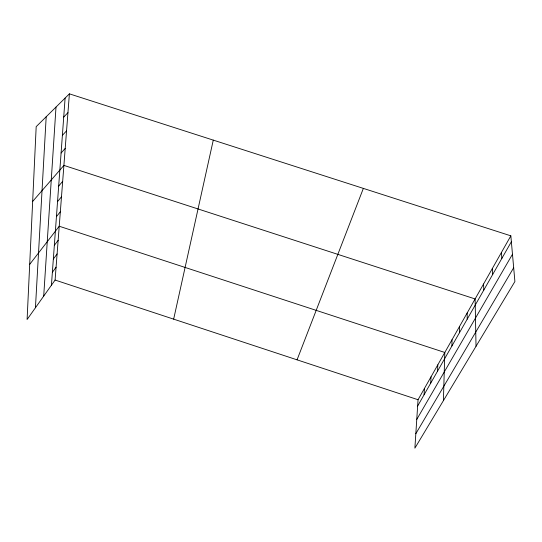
<?xml version="1.0" encoding="UTF-8"?>
<svg xmlns="http://www.w3.org/2000/svg" width="542" height="542" viewBox="0 0 542 542"><rect width="100%" height="100%" fill="white"/><g stroke="black" fill="none" stroke-linecap="round" stroke-linejoin="round"><path stroke-width="0.81" d="M459.433 332.781L459.474 326.569M451.913 345.972L452.028 339.726M443.41 400.626L444.806 352.469L59.227 226.231L29.702 264.34M437.57 371.121L437.814 364.827M430.721 383.119L431.026 376.812M35.44 307.748L46.185 116.774M424.081 394.766L424.447 388.438M43.706 296.101L56.002 107.072M510.842 235.838L418.051 399.732L414.881 448.159L514.9 281.522L510.842 235.838L69.396 93.841L36.185 126.652L27.1 319.502L55.094 280.051L69.396 93.841M51.429 285.214L65.108 98.082M173.657 319.143L213.277 140.121M297.057 359.834L363.357 188.399M417.638 406.06L511.363 241.739M416.764 419.42L512.475 254.245M415.822 433.722L513.674 267.755M52.371 272.308L56.083 267.186M53.346 259.015L57.1 253.941M54.349 245.323L58.15 240.296M56.443 216.637L60.345 211.732M57.54 201.61L61.49 196.773M58.671 186.102L62.676 181.34M32.662 201.428L63.902 165.398L475.11 298.947L476.025 346.284M61.09 153.007L65.203 148.427M62.384 135.344L66.551 130.859M63.719 117.045L67.953 112.675M55.094 280.051L418.051 399.732M501.425 252.47L501.838 258.439M492.346 268.507L492.651 274.543M483.579 283.994L483.789 290.085M467.163 312.985L467.204 319.163"/></g></svg>
